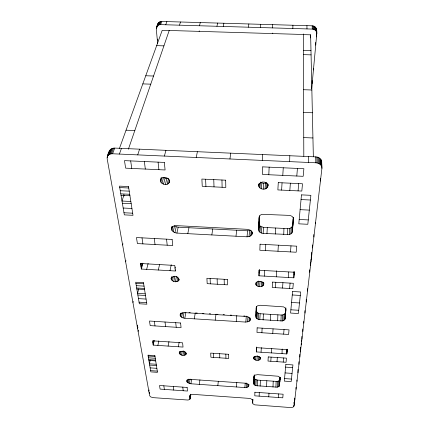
<?xml version="1.0" encoding="UTF-8"?>
<svg xmlns="http://www.w3.org/2000/svg" width="429" height="429" viewBox="0 0 429 429"><rect width="100%" height="100%" fill="white"/><g stroke="black" fill="none" stroke-linecap="round" stroke-linejoin="round"><path stroke-width="0.64" d="M301.233 344.819L301.238 343.484M301.571 341.967L301.571 339.961M299.807 357.025L299.812 354.365M300.413 351.85L300.413 350.52M300.638 349.892L300.643 347.233M190.739 394.235L189.875 399.281L188.138 400.048L153.346 397.667L150.863 397.002L149.651 395.742L107.148 158.692C107.438 154.456 109.229 147.656 114.709 148.085L315.674 156.875C319.128 156.81 322.662 159.947 321.552 163.572M190.085 398.648L190.042 395.592L191.666 394.46L192.927 394.364L249.463 398.402L250.751 398.68L252.488 400.064L252.906 403.823L254.729 404.847L290.347 407.55L292.878 407.239L294.053 406.129L321.916 168.35L321.482 160.575M298.949 364.334L298.959 361.69M297.962 372.747L297.978 369.455M296.037 389.194L296.053 387.237M296.959 381.311L296.97 380.003M294.578 401.624L294.61 398.391M294.766 400.016L294.787 398.074M293.699 406.756L293.709 405.469M294.079 403.55L294.09 402.263M294.133 405.426L294.165 402.204M294.315 403.887L294.332 401.946M294.509 401.04L294.535 398.455M293.833 277.815L294.342 272.238L259.143 270.238L258.95 275.809L293.833 277.815L293.978 271.477M294.085 275.037L294.122 271.997M294.262 273.117L294.278 271.9M293.484 219.08L293.227 217.723L292.305 216.57L290.862 215.749L289.055 215.379L262.071 214.291L260.553 214.961L259.513 216.012L259.105 217.331L258.703 229.864L259.019 231.167L259.969 232.266L261.39 233.049L263.149 233.403L289.377 234.524L290.894 233.891L291.967 232.893L292.439 231.628L293.511 217.267M292.439 231.628L293.205 217.514M292.599 229.697L292.696 223.648M292.959 225.413L293.05 219.369M293.318 221.074L293.372 217.449M291.967 232.893L292.069 226.844L292.535 225.579M290.894 233.891L291.007 227.842L292.069 226.844M288.363 277.499L288.481 272.034M286.819 353.936L287.21 349.673L256.456 347.656L256.306 351.919L286.819 353.936L286.915 349.297M289.377 234.524L289.505 228.469L291.007 227.842M286.878 353.276L286.963 349.297M287.012 351.812L287.071 349.163M285.274 317.38L285.424 311.341M285.542 314.162L285.693 308.124L285.156 318.827L284.759 319.771L282.534 320.962L258.263 319.444L256.199 317.996L255.92 317.01L256.22 307.604L256.569 306.622L257.464 305.85L260.355 305.266L283.644 306.885L285.703 308.397L285.939 309.422L285.156 318.827M287.58 234.684L287.725 228.636L289.505 228.469M285.816 310.912L285.891 307.888M289.666 161.626L289.8 155.743M292.841 28.502L292.916 25.247M284.759 319.771L284.915 313.744L285.306 312.795M282.035 353.619L282.164 348.986M283.837 320.511L283.998 314.478L284.915 313.744M280.099 379.386L280.153 377.429M282.534 320.962L282.706 314.934L283.998 314.478M280.974 321.058L281.161 315.036L282.706 314.934M283.751 234.486L283.939 228.442M279.241 386.277L280.196 378.228L279.976 377.434L278.153 376.233L257.652 374.667L255.11 375.085L254.022 376.426L253.786 383.746L254.038 384.518L255.866 385.676L277.29 387.173L279.241 386.277L279.424 380.421L279.96 377.3L279.885 381.912M279.585 385.542L279.853 378.555M253.786 383.746L254.263 374.903L253.823 382.614M255.92 317.01L256.478 306.344L256.07 312.344M258.703 229.864L259.406 215.798M278.437 386.84L278.625 380.99L279.424 380.421M277.29 387.173L277.483 381.327L278.625 380.99M277.66 320.854L277.874 314.832M275.917 387.231L276.12 381.386L277.483 381.327M272.989 387.028L273.214 381.183M276.356 276.807L276.603 270.753M271.536 352.928L271.734 348.305M259.143 396.139L259.298 392.546M261.91 332.748L262.108 328.164M265.497 250.563L265.766 244.509M268.811 174.737L269.144 167.144M275.348 234.041L275.622 228.008M266.554 386.577L266.833 380.743M270.372 320.399L270.651 314.387M260.13 386.127L260.457 380.303M261.057 352.236L261.325 347.619M263.095 319.943L263.438 313.942M263.814 284.288L263.54 283.22C261.862 280.952 257.968 280.668 256.065 282.786L255.711 283.816L256 284.877C257.679 287.124 261.534 287.403 263.449 285.317L263.883 283.081M264.382 276.12L264.704 270.683M259.497 359.893L260.596 358.505L260.355 357.679C258.773 355.893 255.587 355.625 253.802 357.239L253.496 358.027L253.754 358.848C255.137 360.446 257.62 360.66 259.497 359.893L259.69 356.606M266.961 233.601L267.315 227.579M260.285 359.288L260.398 357.314M262.548 286.116L262.805 281.891M258.355 360.258L258.596 356.317M257.212 385.923L257.566 380.099L255.137 379.359L254.166 377.917M263.449 285.317L263.631 282.298M258.757 184.062L258.977 186.808C260.741 189.779 265.621 190.047 267.642 187.221L267.852 183.923M256.971 360.322L257.261 355.732M267.642 187.221L268.157 184.502M259.792 319.739L260.167 313.738L257.421 312.843L256.327 311.014M255.866 385.676L256.226 379.853M270.817 361.256L271.08 357.116M275.456 287.655L275.793 282.277M281.601 190.095L282.057 182.813M254.038 384.518L254.413 378.694M255.598 360.07L255.856 356.134M256.381 349.796L256.515 347.007M258.263 319.444L258.649 313.449M256.306 351.919L256.585 347.308M254.767 385.183L255.137 379.359M261.24 286.615L261.545 281.783M268.758 396.82L268.983 393.227M272.769 333.446L273.058 328.861M277.976 251.244L278.362 245.184M282.781 175.381L283.263 167.782M254.488 359.556L254.708 356.274M259.663 286.728L260.017 281.301M263.149 233.403L263.545 227.381L260.398 226.255L259.459 225.155L259.148 223.858M253.984 377.584L254.07 376.287M252.702 401.458L252.831 399.538M252.654 403.147L252.901 399.313M266.586 188.32L266.929 183.044M259.046 273.037L259.255 270.018M258.95 275.809L259.363 269.771M256.199 317.996L256.606 312.001M265.063 189.028L265.465 183.086L266.473 182.615M253.754 358.848L253.888 356.88M257.025 318.838L257.421 312.843M256.172 309.094L256.354 306.424M261.39 233.049L261.808 227.032M255.963 315.562L256.376 309.561M259.116 271.112L259.196 269.905M258.102 286.427L258.473 281M259.969 232.266L260.398 226.255M263.229 189.221L263.653 183.285L265.465 183.086M256.837 285.778L257.132 281.558M186.996 380.035L186.797 381.311L187.194 382.185L189.393 383.499L190.926 383.778L244.873 387.569L247.683 387.124L247.919 383.896M259.019 231.167L259.459 225.155M247.683 387.124L248.547 386.486L248.686 384.55M248.547 386.486L248.976 384.363M256 284.877L256.172 282.47M246.412 387.505L246.75 382.99M259.041 219.321L259.239 216.656M261.417 188.851L261.856 182.915L260.408 182.073M258.901 223.659L259.347 217.659M258.762 227.938L259.207 221.932M277.016 361.668L277.327 357.534M282.523 288.074L282.931 282.69M289.827 190.487L290.374 183.199M272.731 33.564L272.769 33.054M180.491 313.197L180.137 315.165C180.647 317.224 182.931 318.039 184.829 318.248L245.812 322.077L248.992 321.455L249.303 317.465M259.947 188.009L260.355 182.733M262.237 160.408L262.687 154.558M244.873 387.569L245.216 383.059M248.992 321.455L249.973 320.624L250.177 317.964M272.453 27.906L272.699 24.662M258.977 186.808L259.239 183.515M247.554 321.964L247.978 316.65M245.812 322.077L246.305 316.098M278.389 397.506L278.689 393.913M283.655 334.143L284.036 329.552M290.487 251.925L290.991 245.865M296.798 176.024L297.431 168.42M171.991 226.496L171.471 229.107C171.97 231.601 174.576 232.877 176.914 233.086L247.034 236.808L249.04 236.626L250.697 235.912L251.834 234.792L252.059 232.121M251.834 234.792L252.386 232.03M250.697 235.912L251.158 230.571M310.36 37.913L310.628 34.819L303.357 34.604M236.4 386.974L236.797 382.47M283.226 362.087L283.585 357.952M289.607 288.486L290.074 283.108M298.075 190.884L298.702 183.591M249.04 236.626L249.576 230.614L250.67 230.142M247.034 236.808L247.592 230.802L249.576 230.614M311.685 88.749L316.484 36.948C316.902 33.022 317.851 26.024 312.178 25.804L161.813 21.45C157.765 21.214 156.853 26.131 156.279 29.065L157.636 43.356M236.229 321.471L236.808 315.508M316.361 33.639L316.516 28.957M260.408 27.553L260.757 24.319M236.004 236.223L236.669 230.234M217.814 385.666L218.323 381.183M215.213 320.152L215.98 314.216M199.313 384.368L199.93 379.901M229.939 158.977L230.754 153.158M248.402 27.199L248.852 23.97M160.36 180.738L160.569 179.343C162.634 175.81 168.881 177.268 169.578 181.172L169.353 182.561C167.262 186.047 161.1 184.604 160.36 180.738L161.213 177.509M189.886 396.637L190.063 395.248M189.918 396.954L190.203 395.061M189.988 397.645L190.455 394.492M189.875 399.281L190.626 394.24M190.926 383.778L191.597 379.316M211.835 234.936L212.741 228.979M189.393 383.499L190.068 379.043M188.1 382.941L188.69 379.118M187.194 382.185L187.586 379.638M194.305 318.838L195.249 312.929M109.384 151.222L107.084 157.77M179.461 351.775L179.236 353.067C180.089 355.368 183.301 355.813 185.339 354.922L185.762 352.338M185.339 354.922L186.02 354.316L186.234 353.024M184.277 355.292L184.92 351.41M182.936 355.362L183.698 350.836M181.569 355.11L182.223 351.233M180.416 354.595L180.968 351.362M179.601 353.887L180.046 351.303M184.829 318.248L185.859 312.344M183.097 317.916L184.02 312.671M178.362 346.771L179.161 342.235M181.633 317.229L182.454 312.639M180.593 316.28L181.188 313.004M168.104 346.09L168.967 341.564M171.112 278.877L171.31 277.847C173.257 275.338 178.201 276.265 179.054 279.338L178.845 280.368C176.882 282.845 171.997 281.928 171.112 278.877L171.552 276.662M178.845 280.368L179.075 279.177M187.795 233.66L188.942 227.729M156.279 28.25L157.92 23.6M178.078 281.167L178.652 278.201M176.877 281.665L177.804 276.919M175.359 281.783L176.416 276.448M175.327 271.005L174.764 265.444L140.503 263.497L141.372 269.053L175.327 271.005L175.568 269.814M173.799 281.483L174.871 276.147M149.244 393.484L149.501 392.235M172.479 280.839L173.321 276.689M175.048 268.238L175.289 267.047M157.872 345.415L158.8 340.899M171.536 279.939L172.147 276.973M148.836 391.21L149.094 389.961M196.209 157.481L197.399 151.7M223.236 26.459L223.895 23.246M170.002 270.699L171.251 264.768M153.126 344.444L153.952 340.578M176.914 233.086L178.169 227.166L247.592 230.802M153.228 345.109L152.563 340.841L182.598 342.809L183.033 347.077L153.228 345.109L154.188 340.594M150.252 360.07L149.458 363.803L156.226 364.264M152.901 342.98L153.314 341.044M174.914 232.69L176.19 226.769L174.523 225.895L173.225 231.81M171.471 229.107L171.997 226.743M216.935 26.276L217.653 23.069M172.018 230.571L172.935 226.432M180.137 315.165L180.373 314.092L181.242 313.25L184.309 312.612L245.892 316.436L247.646 316.774L250.021 318.431L250.354 319.551L249.973 320.624M158.317 270.023L159.54 264.704M179.236 353.067L179.424 352.279C181.242 350.423 185.285 351.029 186.218 353.534L186.02 354.316M138.111 331.402L138.422 330.11M137.596 328.517L137.907 327.225M137.226 326.464L137.543 325.171M168.479 183.66L169.439 179.778M169.353 182.561L169.669 181.269M167.096 184.363L168.549 178.539L166.811 178.737L163.497 177.536L161.985 183.355M146.659 269.358L148.123 263.46M138.706 288.937L137.58 293.382L145.243 293.844M165.337 184.561L166.811 178.737M132.931 302.509L133.231 301.335M163.524 184.191L165.015 178.373M141.238 268.189L142.449 263.476M141.372 269.053L142.884 263.159M140.642 264.371L140.948 263.192M140.943 266.286L141.704 263.342M160.875 182.159L162.06 177.638M199.142 31.36L199.276 30.85M164.393 156.065L165.932 150.327M199.447 25.761L200.305 22.565M186.797 381.311L187.023 380.475L187.795 379.831L190.514 379.375L244.938 383.167L247.742 384.014L248.879 385.655M125.633 261.803L125.97 260.628M258.649 185.376L259.062 183.977C261.073 181.102 266.018 181.376 267.766 184.384L268.077 185.821M122.619 244.975L122.967 243.801M137.73 154.885L139.57 149.174M179.483 25.177L180.507 21.992M124.029 194.771L122.002 201.045L130.845 201.485M128.373 149.26L169.214 30.464M119.412 154.07L121.45 148.38M165.75 24.775L166.886 21.595M119.466 148.37L162.189 30.368L169.224 30.577M157.336 40.187L157.727 39.103M107.223 156.907C107.893 154.66 110.419 153.636 112.596 153.77L114.709 148.085M156.424 27.483C156.95 25.686 158.805 24.539 160.634 24.625L161.813 21.45M111.47 153.802L113.594 148.123M159.781 24.673L160.966 21.498M110.43 154L112.564 148.321M158.993 24.866L160.183 21.691M109.508 154.343L111.647 148.665M158.28 25.182L159.475 22.008M107.55 156.118L109.711 150.434M108.049 155.416L110.205 149.737M157.127 26.153L158.333 22.978M156.682 27.998L157.282 26.405M108.709 154.821L110.859 149.142M157.652 25.617L158.853 22.442M171.729 227.676L172.705 226.539L174.254 225.815L176.217 225.622L247.142 229.327L249.163 229.735L250.804 230.63L251.898 231.885L252.273 233.365M160.634 24.625L312.269 29.07C314.189 29.113 316.071 30.368 316.64 32.239M169.241 30.475L303.405 34.497M156.66 45.635L163.975 45.865M303.416 50.295L310.977 50.536M303.432 54.622L311.073 54.869M145.753 75.756L153.609 76.035M142.814 83.886L150.81 84.175M303.566 89.704L311.862 90.004M303.652 112.425L312.371 112.763M126.046 130.196L134.867 130.561M303.743 137.586L312.934 137.966M112.596 153.77L315.835 162.784C318.243 162.891 320.822 164.141 321.707 166.506M119.729 187.57L128.743 188.004M120.259 190.717L129.236 191.157M301.035 199.56L310.387 200.016M120.785 193.844L129.719 194.283M121.026 195.254L129.939 195.694M300.102 209.658L309.314 210.113M122.372 203.244L131.188 203.684M123.177 208.027L131.934 208.467M299.201 219.46L308.279 219.921M123.976 212.746L132.668 213.192M263.545 227.381L287.725 228.636M135.88 283.312L143.672 283.773M136.277 285.66L144.042 286.122M292.246 294.97L300.289 295.447M136.669 287.993L144.407 288.454M136.846 289.049L144.568 289.511M291.554 302.472L299.496 302.954M137.854 295.023L145.501 295.49M138.46 298.616L146.058 299.077M290.878 309.792L298.718 310.269M139.06 302.161L146.611 302.622M260.167 313.738L281.161 315.036M188.985 312.537L190.24 312.618M195.914 312.972L197.254 313.052M202.601 313.385L203.941 313.47M209.293 313.797L210.628 313.883M216.629 314.253L217.932 314.339M223.139 314.661L224.437 314.741M230.298 315.106L231.601 315.186M243.774 315.942L245.039 316.023M228.641 354.295L210.693 353.099L210.902 357.234L228.716 358.43L228.641 354.295M154.88 355.63L148.005 355.169L150.82 371.884L157.486 372.345L154.869 355.63M148.144 356L155.008 356.461M148.45 357.818L155.293 358.279M285.596 367.122L292.653 367.599M148.756 359.625L155.571 360.087M148.89 360.44L155.7 360.902M285.06 372.914L292.042 373.391M149.673 365.084L156.424 365.546M150.145 367.873L156.858 368.334M284.54 378.582L291.441 379.059M150.611 370.635L157.287 371.096M257.566 380.099L276.12 381.386M176.19 226.769L178.169 227.166M261.856 182.915L263.653 183.285M123.788 194.686L124.002 195.994M130.673 160.902L131.783 168.441M142.015 237.843L142.905 243.876M154.327 321.332L155.003 325.922M163.83 385.794L164.361 389.398M144.353 161.518L145.324 169.064M154.263 238.503L155.035 244.535M165.009 322.013L165.599 326.598M173.305 386.465L173.766 390.068M158.076 162.135L158.907 169.686M166.543 239.162L167.203 245.2M175.718 322.688L176.222 327.279M182.797 387.135L183.194 390.739M205.593 179.231L205.925 186.492M210.097 278.459L210.339 283.837M213.492 353.281L213.68 357.421M316.672 29.74L316.8 33.859M321.691 161.47L321.916 168.35M316.216 28.228L316.339 31.505M316.387 34.304L316.484 36.948M321.085 159.738L321.31 165.669M315.792 27.569L315.91 30.845M320.517 158.977L320.731 164.902M315.245 26.995L315.363 30.266M319.793 158.306L320.002 164.227M315.637 42.444L315.728 45.12M320.334 178.4L320.425 181.054M213.765 179.617L214.012 186.878M217.128 278.871L217.31 284.245M219.659 353.694L219.798 357.834M314.602 26.512L314.709 29.783M318.929 157.743L319.122 163.663M313.867 26.148L313.969 29.419M317.943 157.304L318.125 163.224M313.052 25.906L313.149 29.172M316.854 157.009L317.026 162.923M313.379 68.249L313.427 69.97M312.178 25.804L312.269 29.07M315.674 156.875L315.835 162.784M312.103 80.593L312.173 83.505M315.422 222.297L315.449 223.514M310.628 34.819L313.352 156.676M221.954 179.998L222.115 187.264M224.163 279.279L224.287 284.652M225.836 354.107L225.927 358.242M313.819 234.577L313.867 237.012M312.526 244.932L312.58 247.978M311.669 252.295L311.722 255.341M311.363 255.604L311.406 258.043M311.234 257.405L311.266 259.234M310.923 259.4L310.961 261.84M310.628 262.591L310.655 264.42M310.478 262.537L310.521 265.589M306.939 25.654L306.982 28.92M308.628 156.564L308.708 162.468M309.706 269.809L309.738 272.249M307.507 288.658L307.529 291.093M306.236 299.571L306.252 302.005M304.944 310.639L304.955 313.063M303.373 33.966L303.812 156.263M303.764 321.375L303.77 323.193M302.799 329.048L302.799 331.461M301.909 336.411L301.909 339.087M254.906 392.235L254.778 395.828L282.775 397.817L283.108 394.224L254.906 392.235M257.143 327.847L256.982 332.437L288.61 334.459L289.033 329.869L257.143 327.847M260.049 244.198L259.84 250.252L296.187 252.236L296.745 246.176L260.049 244.198M262.741 166.86L262.473 174.447L303.185 176.319L303.882 168.715L262.736 166.865M268.243 356.928L268.007 361.062L286.052 362.274L286.433 358.14L268.243 356.928M272.554 282.089L272.243 287.468L292.83 288.679L293.329 283.296L272.554 282.089M278.282 182.636L277.863 189.918L301.823 191.061L302.499 183.768L278.282 182.636M285.848 364.446L284.309 381.118L291.173 381.596L292.937 364.923L285.843 364.446M292.573 291.495L290.578 313.052L298.375 313.535L300.654 291.972L292.562 291.495M301.474 194.873L298.799 223.825L307.818 224.287L310.88 195.324L301.464 194.873M164.328 162.419L124.464 160.628L125.643 168.157L165.095 169.97L164.328 162.419M225.681 180.18L201.882 179.059L202.252 186.315L225.804 187.441L225.681 180.175M128.518 186.561L119.482 186.127L124.335 214.87L133.001 215.315L128.507 186.556M172.136 239.462L136.46 237.548L137.403 243.575L172.748 245.501L172.136 239.462M227.37 279.467L206.907 278.276L207.18 283.649L227.461 284.84L227.37 279.461M143.506 282.7L135.698 282.239L139.328 303.759L146.863 304.22L143.501 282.7M180.593 322.999L149.474 321.031L150.193 325.616L181.059 327.584L180.593 322.999M187.124 387.441L159.529 385.499L160.092 389.098L187.489 391.044L187.124 387.441"/></g></svg>
